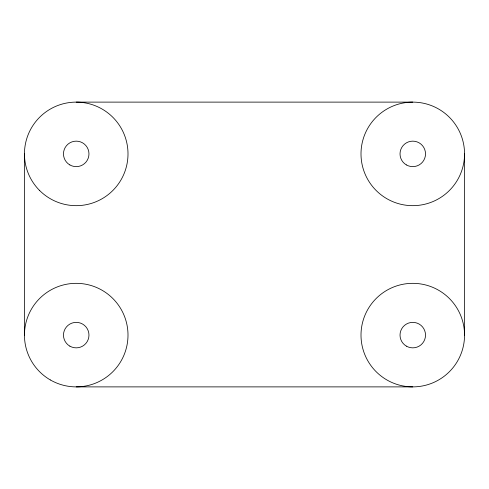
<?xml version="1.0" encoding="UTF-8"?>
<svg xmlns="http://www.w3.org/2000/svg" width="489" height="489" viewBox="0 0 489 489"><rect width="100%" height="100%" fill="white"/><g stroke="black" fill="none" stroke-linecap="round" stroke-linejoin="round"><path stroke-width="0.73" d="M76.229 102.115L412.771 102.115M76.229 386.885L412.771 386.885M464.55 153.888A51.779 51.779 0 0 1 386.885 198.73A51.779 51.779 0 0 1 386.885 109.053A51.779 51.779 0 0 1 464.55 153.888L464.55 335.112A51.779 51.779 0 0 1 386.885 379.947A51.779 51.779 0 0 1 386.885 290.27A51.779 51.779 0 0 1 464.55 335.112M24.45 153.888L24.45 335.112M39.615 190.502A51.779 51.779 0 0 0 126.241 167.293A51.779 51.779 0 0 0 62.824 103.882A51.779 51.779 0 0 0 39.615 190.502M69.854 164.927A12.738 12.738 0 0 0 88.967 153.888A12.738 12.738 0 0 0 69.854 142.855A12.738 12.738 0 0 0 69.854 164.927M406.402 346.145A12.738 12.738 0 0 0 425.516 335.112A12.738 12.738 0 0 0 406.402 324.073A12.738 12.738 0 0 0 406.402 346.145M406.402 164.927A12.738 12.738 0 0 0 425.516 153.888A12.738 12.738 0 0 0 406.402 142.855A12.738 12.738 0 0 0 406.402 164.927M69.854 346.145A12.738 12.738 0 0 0 88.967 335.112A12.738 12.738 0 0 0 69.854 324.073A12.738 12.738 0 0 0 69.854 346.145M50.336 379.947A51.779 51.779 0 0 0 128.002 335.112A51.779 51.779 0 0 0 50.336 290.27A51.779 51.779 0 0 0 50.336 379.947"/></g></svg>
